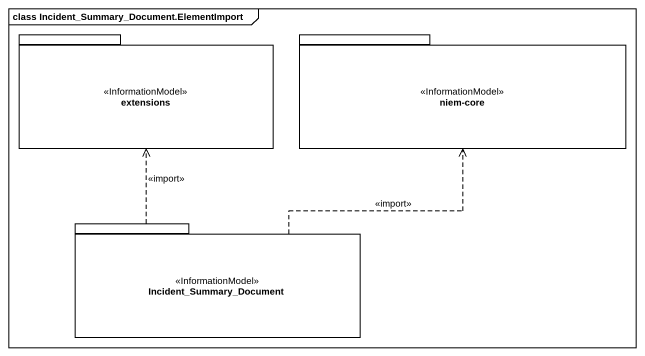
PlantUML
@startuml
mainframe class Incident_Summary_Document.ElementImport
package extensions <<InformationModel>> {
}
package "niem-core" as niem_core <<InformationModel>> {
}
package Incident_Summary_Document <<InformationModel>> {
}
Incident_Summary_Document .up.> extensions : <<import>>
Incident_Summary_Document .up.> niem_core : <<import>>
@enduml
